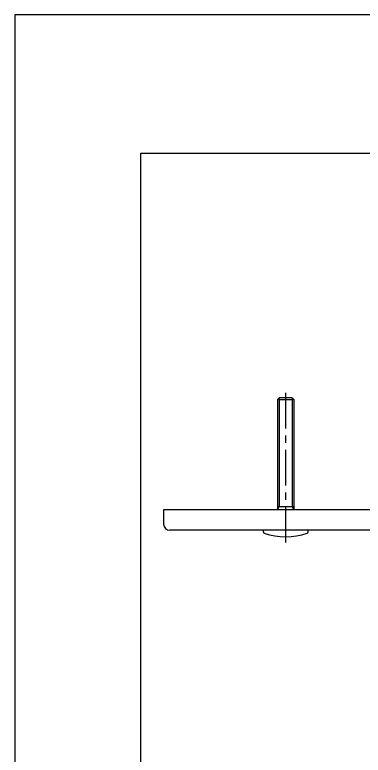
# Model space of a CAD drawing. Extents: x 9929 to 10523, y -3370 to -2950.
# Drawn here: x 9928.6 to 10014.2, y -3132.1 to -2950.2 of the extents above; entities that cross this region are included whole.
import ezdxf

# ---------------------------------------------------------------- set-up
doc = ezdxf.new("R2010")
doc.units = 0
doc.header["$LTSCALE"] = 7
doc.header["$MEASUREMENT"] = 0
doc.linetypes.add('CENTER', pattern=[2, 1.25, -0.25, 0.25, -0.25])
doc.layers.get('0').update_dxf_attribs({"color": 2, "linetype": 'CONTINUOUS'})
for name, color, linetype in [('CENTER', 1, 'CENTER'), ('D', 2, 'CONTINUOUS'), ('DWG', 7, 'CONTINUOUS')]:
    doc.layers.add(name, color=color, linetype=linetype)

msp = doc.modelspace()

# ---------------------------------------------------------------- linework, layer by layer
for p, q in [((10522.55, -2950.19), (9928.55, -2950.19)), ((9928.55, -2950.19), (9928.55, -3370.19))]:
    msp.add_line(p, q)
at = {"color": 4}
for p, q in [((9959.55, -2984.19), (10038.79, -2984.19)), ((9959.55, -3368.81), (9959.55, -2984.19))]:
    msp.add_line(p, q, dxfattribs=at)
at = {"color": 7, "linetype": 'Continuous'}
for p, q in [((10115.14, -3071.79), (9965.14, -3071.79)), ((9965.14, -3071.79), (9965.14, -3075.29)), ((10115.14, -3076.79), (9966.64, -3076.79)), ((9989.64, -3077.23), (9989.64, -3076.79)), ((10000.64, -3077.23), (10000.64, -3076.79))]:
    msp.add_line(p, q, dxfattribs=at)
for centre, radius, start, end in [((9966.64, -3075.29), 1.5, 180, 270), ((9989.94, -3077.23), 0.3, 180, 251.2773), ((9995.14, -3061.89), 16.5, 251.2773, 288.7227), ((10000.34, -3077.23), 0.3, 288.7227, 0)]:
    msp.add_arc(centre, radius, start, end, dxfattribs=at)
at = {"layer": 'CENTER'}
msp.add_line((9995.14, -3079.8), (9995.14, -3041.56), dxfattribs=at)
at = {"layer": 'D'}
for p, q in [((9993.54, -3044.29), (9993.54, -3071)), ((9996.74, -3044.29), (9996.74, -3071)), ((9993.14, -3071.69), (9993.54, -3071)), ((9997.14, -3071.69), (9996.74, -3071))]:
    msp.add_line(p, q, dxfattribs=at)
at = {"layer": 'DWG'}
for p, q in [((9993.14, -3044.69), (9993.64, -3044.19)), ((9993.64, -3044.19), (9996.64, -3044.19)), ((9996.64, -3044.19), (9997.14, -3044.69)), ((9993.14, -3044.69), (9993.14, -3071.69)), ((9993.14, -3044.69), (9997.14, -3044.69)), ((9997.14, -3044.69), (9997.14, -3071.69)), ((9993.04, -3071.79), (9993.14, -3071.69)), ((9993.14, -3071), (9997.14, -3071)), ((9993.14, -3071.69), (9997.14, -3071.69)), ((9997.24, -3071.79), (9997.14, -3071.69))]:
    msp.add_line(p, q, dxfattribs=at)

doc.saveas('drawing.dxf')
